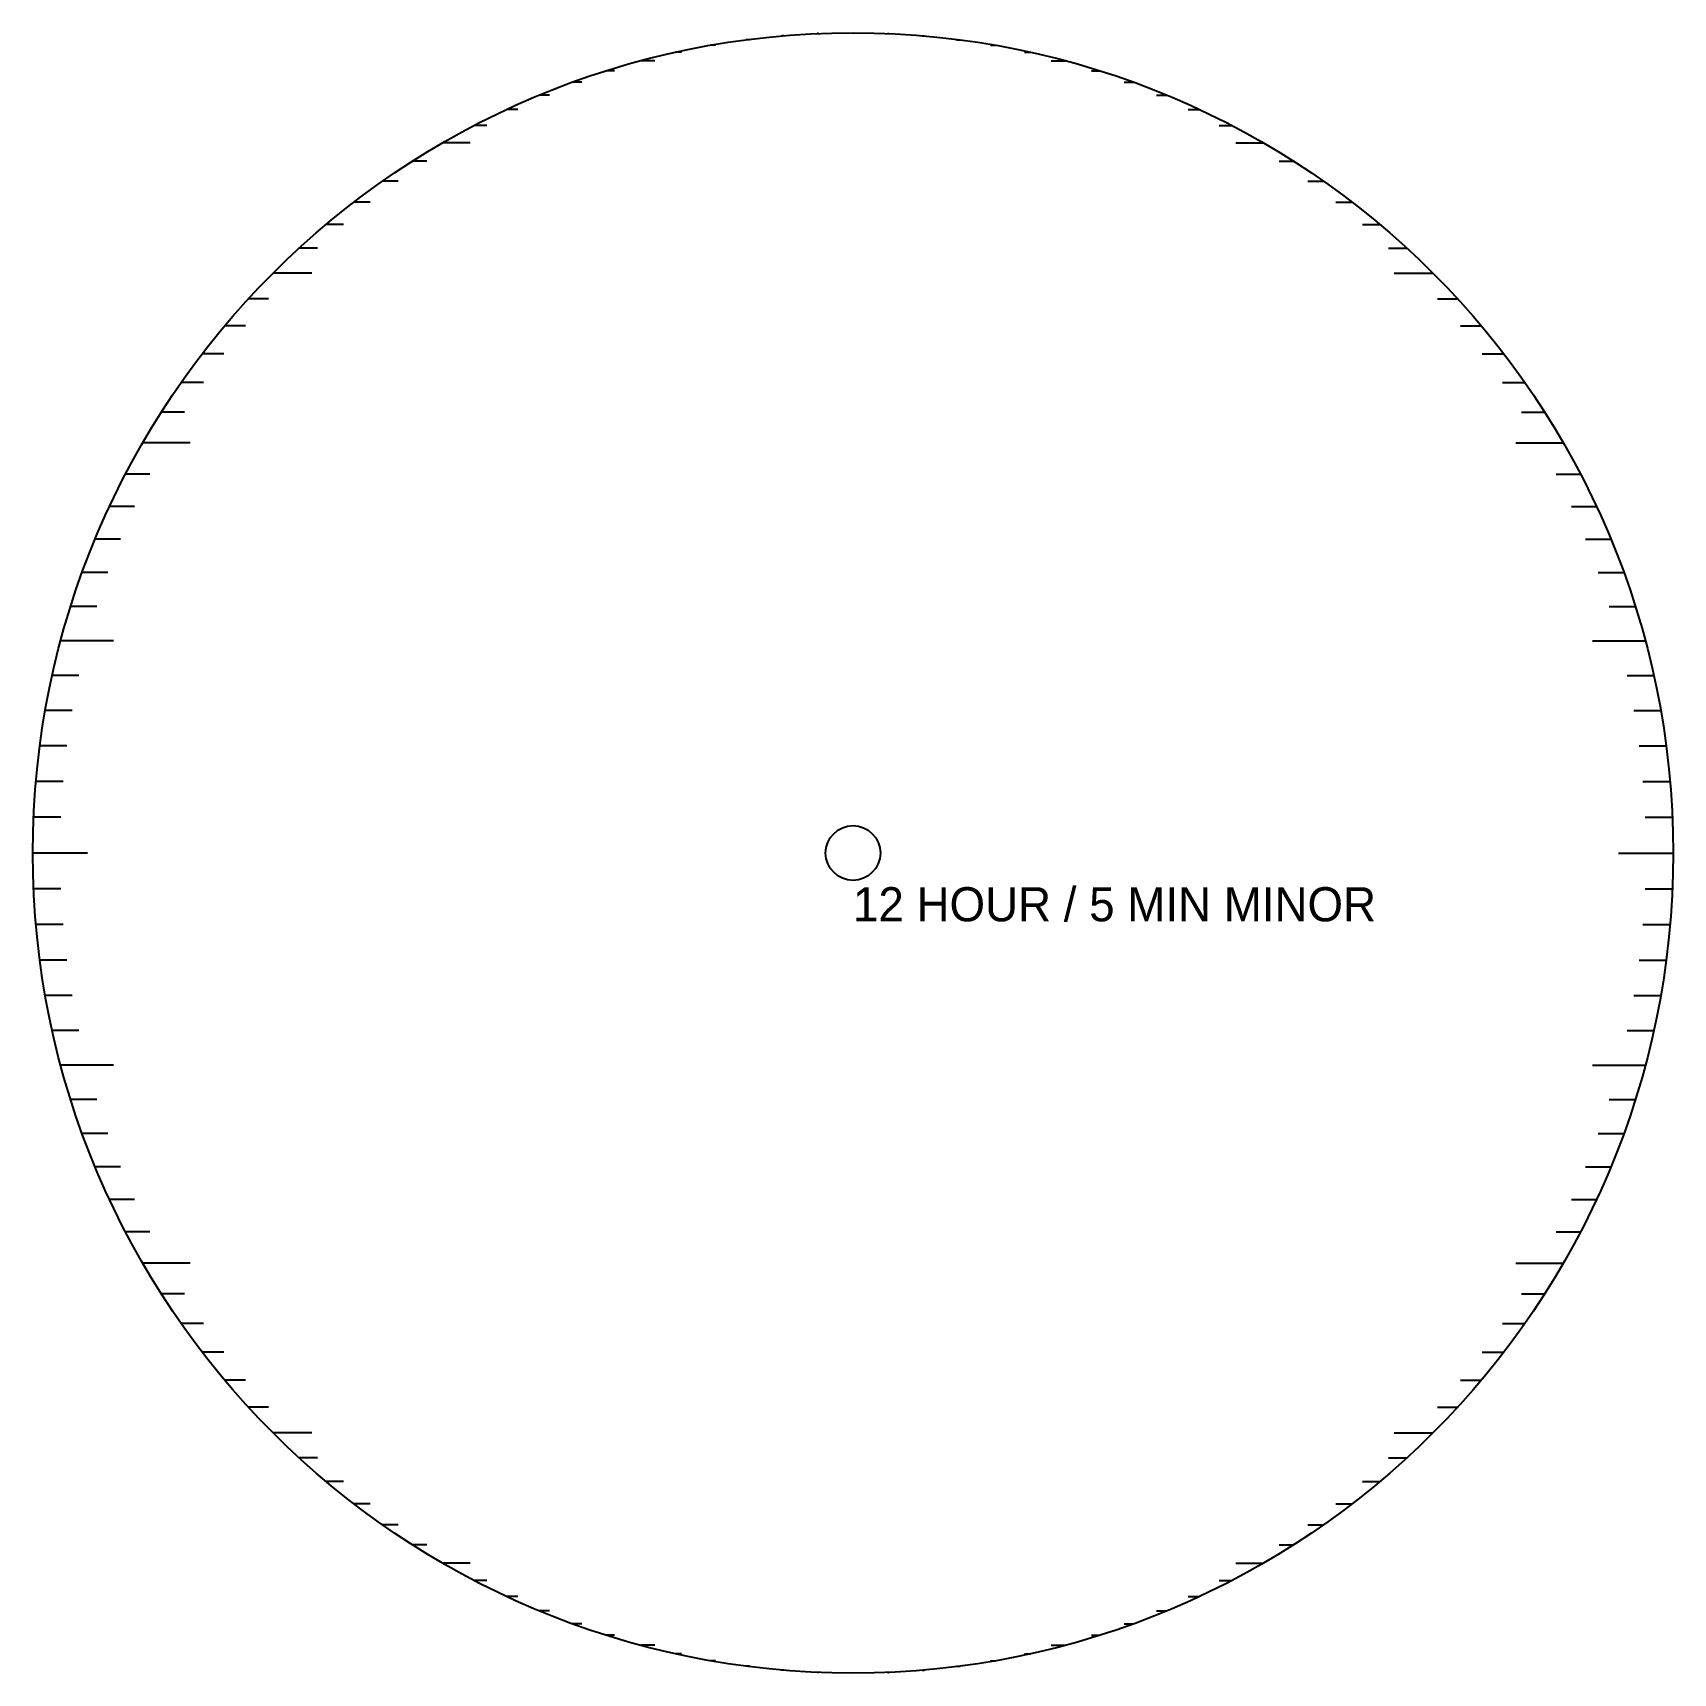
# Model space of a CAD drawing. Header units: millimetres. Extents: x -120 to 120, y -120 to 120.
import ezdxf

# ---------------------------------------------------------------- set-up
doc = ezdxf.new("R2010")
doc.units = ezdxf.units.MM

msp = doc.modelspace()

# ---------------------------------------------------------------- linework, layer by layer
at = {"layer": 'CUT'}
for radius in [120, 4]:
    msp.add_circle((0, 0), radius, dxfattribs=at)
at = {"layer": 'ENGRAVE'}
for p, q in [((0, 120), (0, 120)), ((-20.14, 118.18), (-20.84, 118.18)), ((-15.14, 118.97), (-15.66, 118.97)), ((-10.11, 119.54), (-10.46, 119.54)), ((-5.06, 119.89), (-5.23, 119.89)), ((5.06, 119.89), (5.23, 119.89)), ((10.11, 119.54), (10.46, 119.54)), ((15.14, 118.97), (15.66, 118.97)), ((20.14, 118.18), (20.84, 118.18)), ((-28.99, 115.91), (-31.06, 115.91)), ((-25.11, 117.16), (-25.97, 117.16)), ((25.11, 117.16), (25.97, 117.16)), ((28.99, 115.91), (31.06, 115.91)), ((-34.88, 114.45), (-36.08, 114.45)), ((34.88, 114.45), (36.08, 114.45)), ((-44.39, 110.87), (-45.92, 110.87)), ((-39.67, 112.76), (-41.04, 112.76)), ((39.67, 112.76), (41.04, 112.76)), ((44.39, 110.87), (45.92, 110.87)), ((-49.02, 108.76), (-50.71, 108.76)), ((49.02, 108.76), (50.71, 108.76)), ((-53.56, 106.44), (-55.41, 106.44)), ((53.56, 106.44), (55.41, 106.44)), ((-56, 103.92), (-60, 103.92)), ((56, 103.92), (60, 103.92)), ((-62.33, 101.21), (-64.48, 101.21)), ((62.33, 101.21), (64.48, 101.21)), ((-66.53, 98.3), (-68.83, 98.3)), ((66.53, 98.3), (68.83, 98.3)), ((-70.62, 95.2), (-73.05, 95.2)), ((70.62, 95.2), (73.05, 95.2)), ((-74.56, 91.93), (-77.13, 91.93)), ((74.56, 91.93), (77.13, 91.93)), ((-78.37, 88.47), (-81.07, 88.47)), ((78.37, 88.47), (81.07, 88.47)), ((-79.2, 84.85), (-84.85, 84.85)), ((79.2, 84.85), (84.85, 84.85)), ((-85.52, 81.07), (-88.47, 81.07)), ((85.52, 81.07), (88.47, 81.07)), ((-88.86, 77.13), (-91.93, 77.13)), ((88.86, 77.13), (91.93, 77.13)), ((-92.03, 73.05), (-95.2, 73.05)), ((92.03, 73.05), (95.2, 73.05)), ((-95.02, 68.83), (-98.3, 68.83)), ((95.02, 68.83), (98.3, 68.83)), ((-97.83, 64.48), (-101.21, 64.48)), ((97.83, 64.48), (101.21, 64.48)), ((-96.99, 60), (-103.92, 60)), ((96.99, 60), (103.92, 60)), ((-102.89, 55.41), (-106.44, 55.41)), ((102.89, 55.41), (106.44, 55.41)), ((-105.13, 50.71), (-108.76, 50.71)), ((105.13, 50.71), (108.76, 50.71)), ((-107.17, 45.92), (-110.87, 45.92)), ((107.17, 45.92), (110.87, 45.92)), ((-109, 41.04), (-112.76, 41.04)), ((109, 41.04), (112.76, 41.04)), ((-110.63, 36.08), (-114.45, 36.08)), ((110.63, 36.08), (114.45, 36.08)), ((-108.18, 31.06), (-115.91, 31.06)), ((108.18, 31.06), (115.91, 31.06)), ((-113.25, 25.97), (-117.16, 25.97)), ((113.25, 25.97), (117.16, 25.97)), ((-114.24, 20.84), (-118.18, 20.84)), ((114.24, 20.84), (118.18, 20.84)), ((-115.01, 15.66), (-118.97, 15.66)), ((115.01, 15.66), (118.97, 15.66)), ((-115.56, 10.46), (-119.54, 10.46)), ((115.56, 10.46), (119.54, 10.46)), ((-115.89, 5.23), (-119.89, 5.23)), ((115.89, 5.23), (119.89, 5.23)), ((112, 0), (120, 0)), ((-112, 0), (-120, 0)), ((-115.89, -5.23), (-119.89, -5.23)), ((115.89, -5.23), (119.89, -5.23)), ((-115.56, -10.46), (-119.54, -10.46)), ((115.56, -10.46), (119.54, -10.46)), ((-115.01, -15.66), (-118.97, -15.66)), ((115.01, -15.66), (118.97, -15.66)), ((-114.24, -20.84), (-118.18, -20.84)), ((114.24, -20.84), (118.18, -20.84)), ((-113.25, -25.97), (-117.16, -25.97)), ((113.25, -25.97), (117.16, -25.97)), ((-108.18, -31.06), (-115.91, -31.06)), ((108.18, -31.06), (115.91, -31.06)), ((-110.63, -36.08), (-114.45, -36.08)), ((110.63, -36.08), (114.45, -36.08)), ((-109, -41.04), (-112.76, -41.04)), ((109, -41.04), (112.76, -41.04)), ((-107.17, -45.92), (-110.87, -45.92)), ((107.17, -45.92), (110.87, -45.92)), ((-105.13, -50.71), (-108.76, -50.71)), ((105.13, -50.71), (108.76, -50.71)), ((-102.89, -55.41), (-106.44, -55.41)), ((102.89, -55.41), (106.44, -55.41)), ((96.99, -60), (103.92, -60)), ((-96.99, -60), (-103.92, -60)), ((-97.83, -64.48), (-101.21, -64.48)), ((97.83, -64.48), (101.21, -64.48)), ((-95.02, -68.83), (-98.3, -68.83)), ((95.02, -68.83), (98.3, -68.83)), ((-92.03, -73.05), (-95.2, -73.05)), ((92.03, -73.05), (95.2, -73.05)), ((-88.86, -77.13), (-91.93, -77.13)), ((88.86, -77.13), (91.93, -77.13)), ((-85.52, -81.07), (-88.47, -81.07)), ((85.52, -81.07), (88.47, -81.07)), ((-79.2, -84.85), (-84.85, -84.85)), ((79.2, -84.85), (84.85, -84.85)), ((-78.37, -88.47), (-81.07, -88.47)), ((78.37, -88.47), (81.07, -88.47)), ((-74.56, -91.93), (-77.13, -91.93)), ((74.56, -91.93), (77.13, -91.93)), ((-70.62, -95.2), (-73.05, -95.2)), ((70.62, -95.2), (73.05, -95.2)), ((-66.53, -98.3), (-68.83, -98.3)), ((66.53, -98.3), (68.83, -98.3)), ((-62.33, -101.21), (-64.48, -101.21)), ((62.33, -101.21), (64.48, -101.21)), ((-56, -103.92), (-60, -103.92)), ((56, -103.92), (60, -103.92)), ((-53.56, -106.44), (-55.41, -106.44)), ((53.56, -106.44), (55.41, -106.44)), ((-49.02, -108.76), (-50.71, -108.76)), ((49.02, -108.76), (50.71, -108.76)), ((-44.39, -110.87), (-45.92, -110.87)), ((-39.67, -112.76), (-41.04, -112.76)), ((39.67, -112.76), (41.04, -112.76)), ((44.39, -110.87), (45.92, -110.87)), ((-34.88, -114.45), (-36.08, -114.45)), ((34.88, -114.45), (36.08, -114.45)), ((-28.99, -115.91), (-31.06, -115.91)), ((-25.11, -117.16), (-25.97, -117.16)), ((25.11, -117.16), (25.97, -117.16)), ((28.99, -115.91), (31.06, -115.91)), ((-20.14, -118.18), (-20.84, -118.18)), ((-15.14, -118.97), (-15.66, -118.97)), ((-10.11, -119.54), (-10.46, -119.54)), ((-5.06, -119.89), (-5.23, -119.89)), ((0, -120), (0, -120)), ((5.06, -119.89), (5.23, -119.89)), ((10.11, -119.54), (10.46, -119.54)), ((15.14, -118.97), (15.66, -118.97)), ((20.14, -118.18), (20.84, -118.18))]:
    msp.add_line(p, q, dxfattribs=at)

# ---------------------------------------------------------------- texts
msp.add_text('12 HOUR / 5 MIN MINOR', height=5, dxfattribs=at).set_placement((0, -10))

doc.saveas('drawing.dxf')
